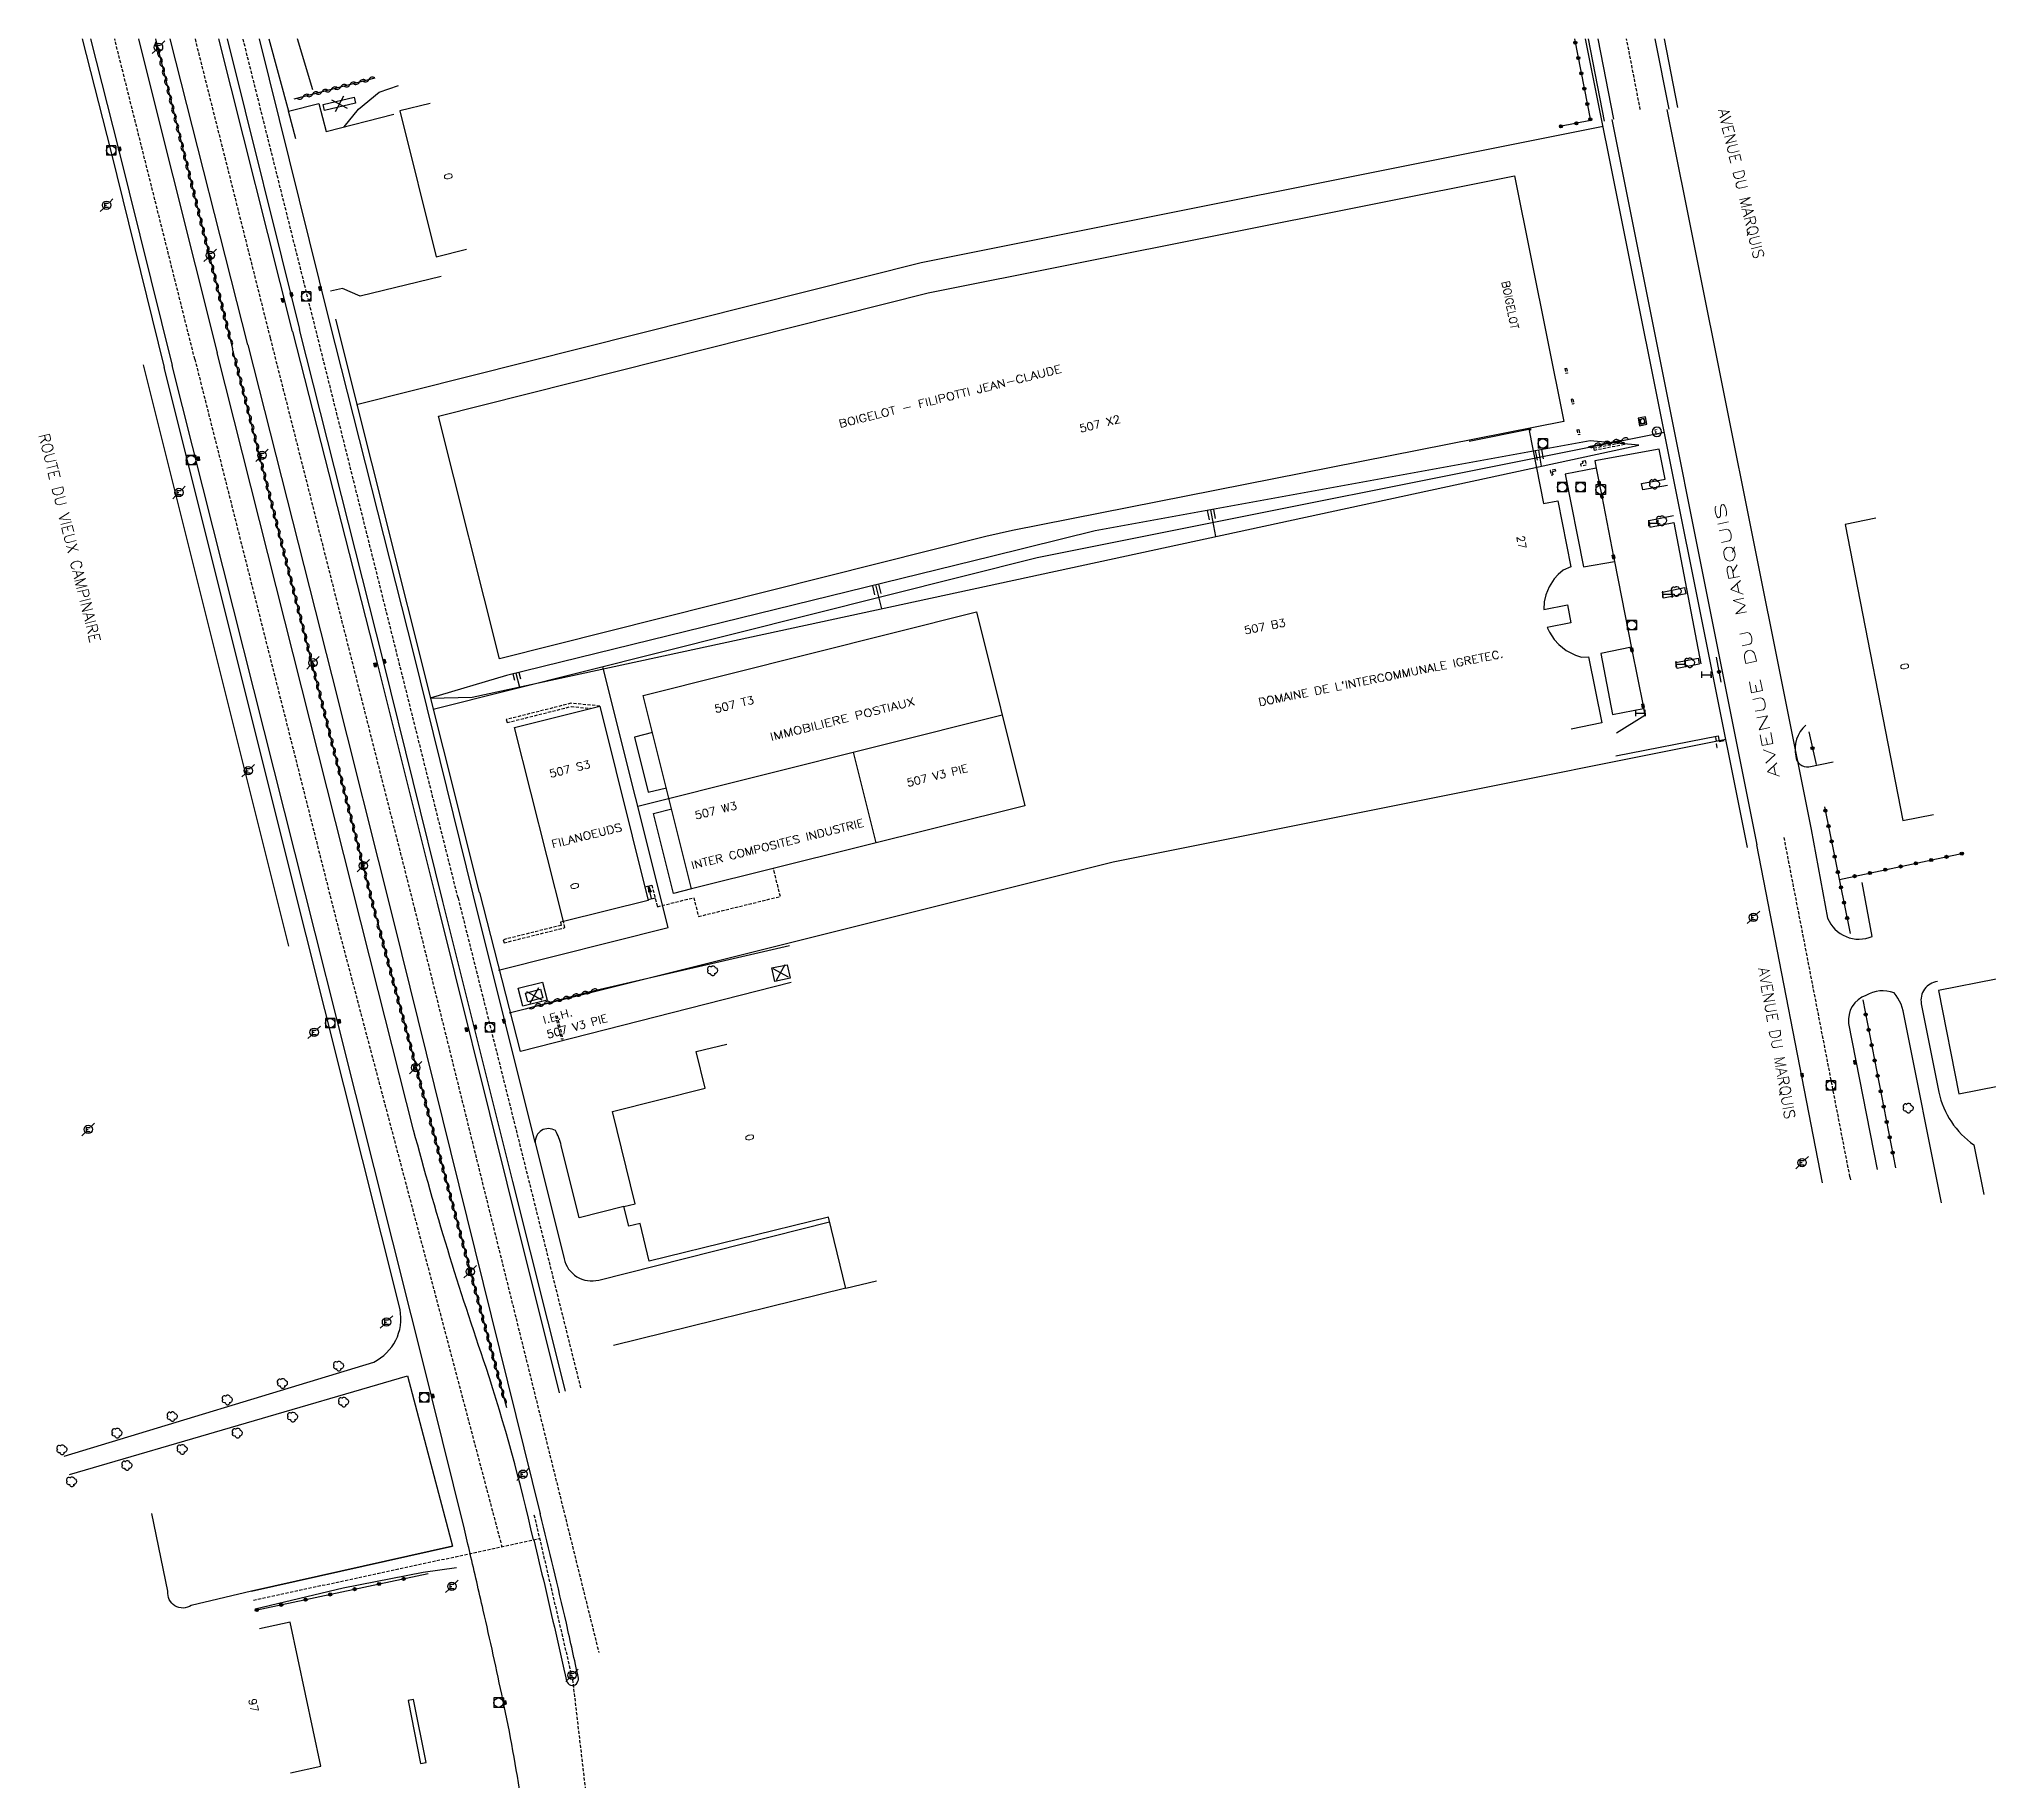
# Model space of a CAD drawing. Header units: millimetres. Extents: x 160999 to 162000, y 126000 to 127000.
# Drawn here: x 161370.5 to 161682.1, y 126721.7 to 127000 of the extents above; entities that cross this region are included whole.
import ezdxf
from ezdxf.enums import TextEntityAlignment as Align

# ---------------------------------------------------------------- set-up
doc = ezdxf.new("R2010")
doc.units = ezdxf.units.MM
doc.linetypes.add('DASHED', pattern=[0.75, 0.5, -0.25])
doc.layers.get('0').update_dxf_attribs({"linetype": 'CONTINUOUS'})
for name, color, linetype in [('W0001', 6, 'DASHED'), ('W0008', 7, 'CONTINUOUS'), ('W0017', 7, 'CONTINUOUS'), ('W0100', 7, 'CONTINUOUS'), ('W0105', 7, 'CONTINUOUS'), ('W0112', 1, 'DASHED'), ('W0211', 2, 'CONTINUOUS'), ('W0300', 7, 'CONTINUOUS'), ('W0310', 3, 'CONTINUOUS'), ('W0322', 7, 'CONTINUOUS'), ('W0330', 7, 'CONTINUOUS'), ('W0334', 7, 'CONTINUOUS'), ('W0400', 7, 'CONTINUOUS'), ('W0420', 7, 'CONTINUOUS'), ('W0471', 7, 'CONTINUOUS'), ('W0473', 7, 'CONTINUOUS'), ('W0984', 7, 'CONTINUOUS'), ('W0989', 7, 'CONTINUOUS'), ('W0991', 7, 'CONTINUOUS'), ('W1102', 7, 'CONTINUOUS'), ('W1474', 7, 'CONTINUOUS')]:
    doc.layers.add(name, color=color, linetype=linetype)
doc.styles.get("Standard").update_dxf_attribs({"font": 'romans.shx', "width": 0.85})

# ---------------------------------------------------------------- blocks, each defined once
blk = doc.blocks.new('T420')
for p, q in [((0.75, 0.75), (-0.75, 0.75)), ((-0.75, 0.75), (-0.75, -0.75)), ((0.75, 0.75), (0.75, -0.75)), ((0.75, -0.75), (-0.75, -0.75))]:
    blk.add_line(p, q)
blk.add_ellipse((0, 0), major_axis=(-0.53, 0.53), ratio=1, start_param=3.926991, end_param=10.210176)
blk = doc.blocks.new('T471')
for p, q in [((-0.333334, 0.333334), (-0.333334, -0.333334)), ((-0.333334, 0.333334), (0.333334, 0.333334)), ((-0.333334, 0), (0, 0)), ((0.500001, 0.500001), (1.000002, 1.000002)), ((-0.500001, -0.500001), (-1.000002, -1.000002)), ((-0.333334, -0.333334), (0.333334, -0.333334))]:
    blk.add_line(p, q)
blk.add_ellipse((0, 0), major_axis=(0.471405, 0.471405), ratio=1, start_param=5.4977871438, end_param=11.780972451)
blk = doc.blocks.new('T400')
for p, q in [((-0.15, 0.3), (0.15, 0.3)), ((-0.15, -0.25), (-0.15, 0.3)), ((-0.15, 0.15), (0.15, 0.15)), ((-0.15, 0), (0.15, 0)), ((0.15, 0.3), (0.15, -0.25)), ((-0.15, -0.15), (0.15, -0.15)), ((-0.15, -0.25), (-0.15, -0.3)), ((-0.15, -0.3), (0.15, -0.3)), ((0.15, -0.3), (0.15, -0.25))]:
    blk.add_line(p, q)
blk = doc.blocks.new('t310o')
at = {"color": 0, "linetype": 'Continuous'}
for centre, start, end in [((-0.5, 0.38), 216.8699, 323.1304), ((0.5, -0.37), 36.8699, 143.1303)]:
    blk.add_arc(centre, 0.625, start, end, dxfattribs=at)
blk = doc.blocks.new('T300')
for p, q in [((-0.8, 0.51), (-0.86, 0.34)), ((-0.86, 0.34), (-0.86, 0.17)), ((-0.86, 0.17), (-0.74, 0.06)), ((-0.69, 0.63), (-0.8, 0.51)), ((-0.8, -0.06), (-0.74, 0.06)), ((-0.74, 0.06), (-0.69, 0.11)), ((-0.57, 0.69), (-0.69, 0.63)), ((-0.46, 0.69), (-0.57, 0.69)), ((-0.29, 0.63), (-0.46, 0.69)), ((-0.29, 0.63), (-0.17, 0.74)), ((-0.23, 0.57), (-0.29, 0.63)), ((-0.17, 0.74), (-0.06, 0.8)), ((-0.06, 0.8), (0.06, 0.8)), ((0.06, 0.8), (0.23, 0.74)), ((0.23, 0.74), (0.34, 0.63)), ((0.34, 0.63), (0.4, 0.51)), ((0.46, 0.46), (0.34, 0.46)), ((0.4, 0.51), (0.4, 0.46)), ((0.57, 0.4), (0.46, 0.46)), ((0.57, 0.4), (0.69, 0.29)), ((0.69, 0.29), (0.74, 0.17)), ((0.74, 0.06), (0.69, -0.17)), ((0.74, 0.17), (0.74, 0.06)), ((-0.8, -0.17), (-0.8, -0.06)), ((-0.8, -0.23), (-0.8, -0.17)), ((-0.74, -0.34), (-0.8, -0.23)), ((-0.69, -0.4), (-0.74, -0.34)), ((-0.51, -0.46), (-0.69, -0.4)), ((-0.4, -0.46), (-0.51, -0.46)), ((-0.4, -0.46), (-0.34, -0.46)), ((-0.34, -0.46), (-0.34, -0.4)), ((-0.34, -0.51), (-0.34, -0.46)), ((-0.29, -0.63), (-0.34, -0.51)), ((-0.17, -0.74), (-0.29, -0.63)), ((-0.06, -0.8), (-0.17, -0.74)), ((0.06, -0.8), (-0.06, -0.8)), ((0.17, -0.74), (0.06, -0.8)), ((0.23, -0.69), (0.17, -0.74)), ((0.29, -0.46), (0.23, -0.46)), ((0.29, -0.63), (0.23, -0.69)), ((0.46, -0.4), (0.29, -0.46)), ((0.34, -0.51), (0.29, -0.63)), ((0.34, -0.51), (0.34, -0.46)), ((0.57, -0.34), (0.46, -0.4)), ((0.63, -0.29), (0.57, -0.34)), ((0.69, -0.17), (0.63, -0.29))]:
    blk.add_line(p, q)
blk = doc.blocks.new('t322o')
at = {"color": 0, "linetype": 'Continuous'}
for radius in [0.25, 0.15]:
    blk.add_circle((0, 0), radius, dxfattribs=at)
blk = doc.blocks.new('t991o')
at = {"color": 0, "linetype": 'Continuous'}
for p, q in [((-1, 1), (1, -1)), ((-1, -1), (1, 1))]:
    blk.add_line(p, q, dxfattribs=at)
blk = doc.blocks.new('T1474')
at = {"color": 0, "linetype": 'Continuous', "flags": 128}
for points in [[(-0.75, -0.5), (-0.75, 0.5)], [(-0.75, 0), (0.75, 0)], [(0.75, 0), (0.75, -0.5), (0.75, 0.5)]]:
    blk.add_lwpolyline(points, dxfattribs=at)

msp = doc.modelspace()

# ---------------------------------------------------------------- linework, layer by layer
at = {"layer": 'W0001', "flags": 128}
for points in [[(161395.39, 126948.84), (161382.59, 127000)], [(161395.43, 127000), (161407.45, 126952.16)], [(161437.46, 126862.72), (161403.11, 127000)], [(161626.4, 126988.71), (161624.21, 127000)], [(161407.45, 126952.16), (161430.5, 126860.98)], [(161395.39, 126948.84), (161418.29, 126857.99)], [(161659.9, 126818.11), (161649.37, 126872.41)], [(161437.46, 126862.72), (161457.04, 126784.39)], [(161430.5, 126860.98), (161459.95, 126742.11)], [(161418.29, 126857.99), (161444.46, 126759)]]:
    msp.add_lwpolyline(points, dxfattribs=at)
at = {"layer": 'W0001'}
for points in [[(161659.9, 126818.11), (161660.04, 126817.4)], [(161449.6, 126764.09), (161455.75, 126737.76), (161459.87, 126702.64), (161464.36, 126670.97)], [(161404.76, 126750.46), (161450.49, 126760.3)]]:
    msp.add_lwpolyline(points, dxfattribs=at)
at = {"layer": 'W0008', "flags": 128}
for points in [[(161377.38, 127000), (161381.96, 126982.06), (161390.52, 126947.51)], [(161378.72, 127000), (161383.22, 126982.38), (161391.78, 126947.82)], [(161386.39, 127000), (161388.36, 126992.09), (161398.99, 126949.86)], [(161403.88, 126951.1), (161391.48, 127000)], [(161411.02, 126953.22), (161399.25, 127000)], [(161400.54, 127000), (161412.14, 126953.58)], [(161416.93, 126954.92), (161405.72, 127000)], [(161407.2, 127000), (161410.35, 126988.45)], [(161414.27, 126991.86), (161411.81, 127000)], [(161619.59, 127000), (161622.09, 126987.2)], [(161628.74, 127000), (161630.93, 126988.76)], [(161419.28, 126985.96), (161421.55, 126988.78), (161424.86, 126991.49), (161427.92, 126992.57)], [(161411.52, 126984.03), (161410.35, 126988.45), (161415.2, 126989.69), (161416.4, 126985.22), (161427.21, 126988.01)], [(161434.77, 126962.02), (161421.84, 126958.87), (161419.02, 126960.14), (161417.09, 126959.69)], [(161439.9, 126863.32), (161430.42, 126901.7), (161416.93, 126954.92)], [(161421.95, 126858.86), (161398.99, 126949.86)], [(161403.88, 126951.1), (161417.29, 126898.22), (161427.13, 126858.98)], [(161413.19, 126856.75), (161390.52, 126947.51)], [(161655.51, 126817.15), (161645.04, 126871.19)], [(161449.8, 126823.59), (161439.9, 126863.32)], [(161490.69, 126849.2), (161447.44, 126838.15), (161440.97, 126863.59)], [(161434.14, 126861.89), (161445.27, 126817.09), (161453.62, 126783.59), (161453.62, 126783.59)], [(161454.62, 126783.87), (161454.62, 126783.87), (161446.2, 126817.39), (161435.01, 126862.11)], [(161427.13, 126858.98), (161450.6, 126764.28)], [(161404.46, 126751.87), (161436.58, 126759.07)], [(161405.06, 126749.06), (161419.12, 126752.42), (161431.89, 126754.91), (161437.22, 126755.68)]]:
    msp.add_lwpolyline(points, dxfattribs=at)
msp.add_lwpolyline([(161421.09, 126989.72), (161416.13, 126988.55), (161415.9, 126989.52), (161420.86, 126990.69)], close=True, dxfattribs=at)
at = {"layer": 'W0008'}
for points in [[(161630.66, 126988.71), (161653.7, 126873.63)], [(161621.84, 126987.14), (161645.04, 126871.19)], [(161411.02, 126953.22), (161424.57, 126900.04), (161434.14, 126861.89)], [(161435.01, 126862.11), (161425.55, 126900.49), (161412.14, 126953.58)], [(161414.64, 126857.12), (161391.78, 126947.82)], [(161630.74, 126928.63), (161626.8, 126927.95), (161626.57, 126928.96), (161630.39, 126929.66), (161629.41, 126934.46), (161619.14, 126932.56), (161619.36, 126931.39), (161619.82, 126928.98), (161620.24, 126926.93), (161622.12, 126917.23), (161622.27, 126916.5), (161625.06, 126902.35), (161626.84, 126893.39), (161627.12, 126891.88), (161622.57, 126889.03)], [(161619.36, 126931.39), (161614.4, 126930.46), (161617.34, 126915.61), (161622.27, 126916.5)], [(161631.7, 126923.79), (161627.74, 126922.97), (161627.9, 126921.97), (161631.73, 126922.74), (161636.09, 126900.11)], [(161633.46, 126912.32), (161633.65, 126911.31), (161630.12, 126910.6), (161629.94, 126911.6), (161633.46, 126912.32)], [(161624.97, 126902.78), (161620.07, 126901.79), (161621.95, 126892.03), (161626.93, 126892.98)], [(161635.65, 126901.05), (161635.82, 126900.05), (161632.28, 126899.38), (161632.1, 126900.34), (161635.65, 126901.05)], [(161622.51, 126885.42), (161638.85, 126888.64), (161639.01, 126887.73), (161639.8, 126887.88)]]:
    msp.add_lwpolyline(points, dxfattribs=at)
at = {"layer": 'W0008', "flags": 128}
for points in [[(161652.83, 126890.34, 0.263343), (161651.24, 126885.37, 0.438773), (161653.31, 126883.68), (161657.24, 126884.45)], [(161653.7, 126873.63), (161656.33, 126859.47, 0.421179), (161663.47, 126856.56), (161661.86, 126865.16)], [(161374.52, 126773.45), (161423.98, 126788.51, 0.337324), (161428.2, 126796.9), (161413.19, 126856.75)], [(161439.39, 126757.91, 0.000333), (161438.48, 126761.83), (161433.2, 126783.07), (161432.9, 126784.4), (161418.22, 126842.94), (161414.64, 126857.12)], [(161449.52, 126760.09, 0.022522), (161441.96, 126787.67, -0.018732), (161430.37, 126825.56), (161424.72, 126847.92), (161421.95, 126858.86)], [(161674.52, 126813.99), (161668.61, 126843.61, 0.143576), (161666.95, 126847.55, 0.216811), (161662.44, 126847.13, 0.348803), (161659.68, 126842.63), (161664.23, 126819.29)], [(161673.88, 126849.33, 0.438785), (161671.3, 126845.78), (161674.11, 126831.65, 0.190303), (161679.7, 126823.24), (161681.29, 126815.31)], [(161463.95, 126813.39), (161456.82, 126811.56), (161453.95, 126823.14, 0.085397), (161453.01, 126825.51, 0.612269), (161449.8, 126823.59), (161454.42, 126805.04, 0.427964), (161459.94, 126801.63), (161496.84, 126810.92)], [(161499.45, 126800.34), (161462.3, 126791.18, -0.057984), (161462.3, 126791.18)], [(161375.37, 126770.53), (161429.36, 126786.33), (161436.58, 126759.07), (161404.46, 126751.87), (161394.82, 126749.62, -0.65181), (161391.11, 126751.88), (161388.55, 126764.33)], [(161449.55, 126760.1, -0.001393), (161451.31, 126752.79, -0.0029), (161454.79, 126737.54, 0.1694), (161455.44, 126736.85, 0.2562), (161456.38, 126737.06, 0.1673), (161456.71, 126737.98, 0.0022), (161454.77, 126746.78, 0.004489), (161450.59, 126764.29)], [(161454.5, 126669.49), (161450.13, 126700.09), (161447.58, 126718.19, 0.0165), (161444.63, 126734.55, 0.0046), (161441.48, 126748.87, 0.000767), (161439.39, 126757.91, 0.000767)]]:
    msp.add_lwpolyline(points, format="xyb", dxfattribs=at)
at = {"layer": 'W0017', "flags": 128}
for points in [[(161618.04, 127000), (161620.61, 126986.85)], [(161632.4, 126989.05), (161630.25, 127000)]]:
    msp.add_lwpolyline(points, dxfattribs=at)
at = {"layer": 'W0100', "flags": 128}
for points in [[(161432.99, 126989.7), (161428.14, 126988.49), (161433.97, 126965.19), (161438.82, 126966.41)], [(161664.03, 126923.38), (161659.12, 126922.42), (161668.36, 126875.08), (161673.27, 126876.04)], [(161504.32, 126801.46), (161499.46, 126800.27), (161496.65, 126811.7), (161468.02, 126804.65), (161466.54, 126810.66), (161464.74, 126810.21), (161463.95, 126813.39), (161465.75, 126813.83), (161462.13, 126828.55), (161476.94, 126832.3), (161475.53, 126838.16), (161480.39, 126839.33)], [(161410.67, 126722.87), (161415.56, 126723.92), (161410.63, 126746.93), (161405.74, 126745.88)]]:
    msp.add_lwpolyline(points, dxfattribs=at)
at = {"layer": 'W0100'}
for points in [[(161434.36, 126939.73), (161512.57, 126959.4), (161606.31, 126978.11), (161614.15, 126938.88), (161526.07, 126921.43), (161521.79, 126920.45), (161444.11, 126900.92), (161434.36, 126939.73)], [(161608.87, 126937.67), (161608.86, 126937.45), (161608.64, 126937.43), (161610.94, 126925.74)], [(161610.94, 126925.74), (161613.23, 126926.19)], [(161613.23, 126926.19), (161615.32, 126915.61), (161614.08, 126915.1), (161613.26, 126914.39), (161612.64, 126913.69), (161611.83, 126912.43), (161611.3, 126911.13), (161611.05, 126910.05), (161610.96, 126908.8), (161614.74, 126909.53), (161615.3, 126906.7), (161611.52, 126905.92), (161611.87, 126905.17), (161612.63, 126904.01), (161613.35, 126903.21), (161614.55, 126902.25), (161616.04, 126901.51), (161616.99, 126901.21), (161618.12, 126901.26), (161620.23, 126890.68), (161615.33, 126889.7)], [(161467.07, 126895.07), (161520.31, 126908.44), (161528.04, 126877.45), (161474.79, 126864.14), (161467.07, 126895.07)], [(161460.12, 126893.38), (161467.87, 126862.31), (161454.29, 126858.92), (161446.51, 126889.97), (161460.12, 126893.38)], [(161468.56, 126889.14), (161465.67, 126888.42), (161467.87, 126879.59), (161470.76, 126880.31)], [(161638.39, 126888.34), (161638.47, 126888.35)], [(161638.39, 126888.34), (161638.5, 126887.77)], [(161638.57, 126887.79), (161638.47, 126888.35)], [(161638.5, 126887.77), (161638.57, 126887.79)], [(161638.5, 126887.34), (161638.59, 126887.36)], [(161638.5, 126887.34), (161638.6, 126886.76)], [(161638.69, 126886.77), (161638.59, 126887.36)], [(161638.6, 126886.76), (161638.69, 126886.77)], [(161474.79, 126864.14), (161471.9, 126863.42), (161468.72, 126876.21), (161471.61, 126876.93)]]:
    msp.add_lwpolyline(points, dxfattribs=at)
at = {"layer": 'W0100', "flags": 128}
msp.add_lwpolyline([(161694.45, 126867.42), (161689.55, 126866.46), (161692.47, 126851.53), (161674.05, 126847.92), (161677.28, 126831.4), (161683.51, 126832.62, 0.637689), (161687.19, 126831.03), (161691.2, 126825.92), (161691.65, 126823.66), (161686.74, 126822.7)], format="xyb", dxfattribs=at)
for points in [[(161487.59, 126851.51), (161490.06, 126852.03), (161490.52, 126849.87), (161488.1, 126849.36)], [(161448.25, 126847.49), (161450.64, 126848.13), (161451.02, 126846.72), (161448.64, 126846.09)]]:
    msp.add_lwpolyline(points, close=True, dxfattribs=at)
at = {"layer": 'W0105'}
for points in [[(161467.32, 126864.48), (161468.43, 126864.77)], [(161467.84, 126862.45), (161468.95, 126862.73)], [(161468.4, 126862.59), (161467.89, 126864.63)], [(161467.93, 126863.61), (161467.89, 126864.63), (161468.32, 126863.7), (161467.93, 126863.61)]]:
    msp.add_lwpolyline(points, dxfattribs=at)
at = {"layer": 'W0112'}
for points in [[(161614.32, 126947.33), (161614.61, 126947.37)], [(161614.32, 126947.33), (161614.49, 126946.53)], [(161614.61, 126947.37), (161614.78, 126946.57), (161614.49, 126946.53)], [(161615.6, 126942.45), (161615.33, 126942.39)], [(161615.33, 126942.39), (161615.49, 126941.62)], [(161615.6, 126942.45), (161615.77, 126941.67), (161615.49, 126941.62)], [(161616.27, 126937.53), (161616.57, 126937.56)], [(161616.27, 126937.53), (161616.46, 126936.72)], [(161616.57, 126937.56), (161616.75, 126936.76), (161616.46, 126936.72)], [(161618.98, 126934.63), (161623.79, 126935.55), (161623.87, 126935.16)], [(161619.05, 126934.24), (161618.98, 126934.63)], [(161623.87, 126935.16), (161619.05, 126934.24)], [(161612.78, 126931.18), (161612, 126931.03), (161612.14, 126930.27)], [(161612.78, 126931.18), (161612.84, 126930.9), (161612.32, 126930.81), (161612.44, 126930.3), (161612.14, 126930.27)], [(161616.94, 126931.72), (161616.87, 126932.11), (161617.26, 126932.18)], [(161617.74, 126931.86), (161616.94, 126931.72)], [(161617.26, 126932.18), (161617.18, 126932.54), (161617.57, 126932.63)], [(161617.57, 126932.63), (161617.74, 126931.86)], [(161460.12, 126893.38), (161455.5, 126893.81), (161445.17, 126891.21), (161445.29, 126890.73), (161455.53, 126893.3), (161458.65, 126893.01)], [(161468.43, 126864.77), (161469.31, 126861.3), (161475.12, 126862.74), (161475.89, 126859.74), (161488.97, 126862.94), (161487.86, 126867.41)], [(161454.29, 126858.92), (161453.81, 126858.81), (161453.92, 126858.32), (161444.68, 126856.02), (161444.81, 126855.53), (161454.53, 126857.96), (161454.29, 126858.92)]]:
    msp.add_lwpolyline(points, dxfattribs=at)
at = {"layer": 'W0112', "flags": 128}
msp.add_lwpolyline([(161453.27, 126843.91), (161454.21, 126840.11), (161454.01, 126840.11), (161453.07, 126843.86)], dxfattribs=at)
at = {"layer": 'W0211'}
for points in [[(161433, 126894.63), (161439.72, 126894.77), (161626.14, 126935.09), (161618.36, 126935.77), (161539.26, 126921.37), (161522.7, 126917.27), (161445.22, 126898.27), (161433, 126894.63)], [(161610.11, 126934.27), (161610.57, 126931.73)], [(161610.59, 126934.36), (161610.87, 126932.88)], [(161609.61, 126934.18), (161609.89, 126932.7)], [(161557.2, 126924.63), (161557.48, 126923.16)], [(161557.7, 126924.73), (161558.5, 126920.46)], [(161558.18, 126924.81), (161558.47, 126923.34)], [(161503.68, 126912.6), (161504.04, 126911.15)], [(161504.17, 126912.73), (161505.12, 126908.91)], [(161504.65, 126912.84), (161505.01, 126911.39)], [(161446.23, 126898.52), (161446.48, 126897.5)], [(161446.72, 126898.63), (161447.26, 126896.41)], [(161447.2, 126898.75), (161447.45, 126897.74)], [(161458.78, 126847.78), (161490.44, 126855.1)]]:
    msp.add_lwpolyline(points, dxfattribs=at)
at = {"layer": 'W0310', "flags": 128}
for points in [[(161389.09, 127000), (161401.43, 126950.48)], [(161424.14, 126993.76), (161411.21, 126990.39)], [(161424.41, 126859.47), (161401.43, 126950.48)], [(161424.41, 126859.47), (161445.2, 126781.27)], [(161448.25, 126844.98), (161458.78, 126847.78)]]:
    msp.add_lwpolyline(points, dxfattribs=at)
at = {"layer": 'W0310'}
msp.add_lwpolyline([(161618.1, 126934.88), (161623.6, 126935.92)], dxfattribs=at)
at = {"layer": 'W0322', "flags": 128}
for points in [[(161615.88, 127000), (161618.44, 126986.97), (161613.54, 126986)], [(161653.32, 126889.25), (161654.49, 126884.05)], [(161655.85, 126877.24), (161659.96, 126857.04)], [(161658.21, 126865.66), (161678.01, 126869.84)], [(161661.96, 126846.41), (161667.2, 126819.56)], [(161405.11, 126748.83), (161432.68, 126754.71)]]:
    msp.add_lwpolyline(points, dxfattribs=at)
at = {"layer": 'W0322'}
msp.add_lwpolyline([(161638.52, 126901.18), (161639.29, 126897.2)], dxfattribs=at)
at = {"layer": 'W0330'}
for points in [[(161643.51, 126870.76), (161617.65, 127000)], [(161421.26, 126941.59), (161511.48, 126964.27), (161620.45, 126986.04)], [(161417.86, 126955.2), (161440.82, 126863.56)], [(161630.23, 126937.12), (161530.01, 126917.06), (161433.48, 126892.83)], [(161443.92, 126851.18), (161471.03, 126857.95), (161460.62, 126899.64)], [(161524.43, 126891.94), (161466.18, 126877.32)], [(161640.06, 126888.01), (161542.17, 126868.41), (161445.64, 126844.29)], [(161504.28, 126871.51), (161500.67, 126885.98)], [(161447.79, 126845.38), (161447.07, 126848.28), (161450.95, 126849.25), (161451.68, 126846.34), (161447.79, 126845.38)]]:
    msp.add_lwpolyline(points, dxfattribs=at)
at = {"layer": 'W0330', "flags": 128}
msp.add_lwpolyline([(161410.44, 126855), (161387.21, 126947.89)], dxfattribs=at)
at = {"layer": 'W0334', "flags": 128}
msp.add_lwpolyline([(161432.35, 126724.48), (161430.34, 126734.6), (161429.48, 126734.43), (161431.45, 126724.32)], close=True, dxfattribs=at)
at = {"layer": 'W0420'}
for points in [[(161627.22, 126939.6), (161626.03, 126939.37), (161626.28, 126938.19), (161627.45, 126938.43), (161627.22, 126939.6)], [(161627.03, 126939.34), (161626.29, 126939.19), (161626.45, 126938.45), (161627.18, 126938.6), (161627.03, 126939.34)]]:
    msp.add_lwpolyline(points, dxfattribs=at)
msp.add_lwpolyline([(161626.75, 126939.26, 1), (161626.75, 126938.53, 1)], format="xyb", close=True, dxfattribs=at)
at = {"layer": 'W0473'}
msp.add_lwpolyline([(161629.05, 126937.97, 1), (161629.05, 126936.46, 1)], format="xyb", close=True, dxfattribs=at)
at = {"layer": 'W1102'}
msp.add_lwpolyline([(161599.06, 126935.74), (161608.87, 126937.67)], dxfattribs=at)

# ---------------------------------------------------------------- block references
at = {"layer": 'W0300'}
for p in [(161628.72, 126928.82), (161629.86, 126922.98), (161632.2, 126911.68), (161634.32, 126900.27), (161478.17, 126851.05), (161669.24, 126829.08), (161418.41, 126787.86), (161409.44, 126785.1), (161400.63, 126782.45), (161419.21, 126782.11), (161391.82, 126779.79), (161411.07, 126779.72), (161383.01, 126777.14), (161393.41, 126774.55), (161402.24, 126777.14), (161374.2, 126774.49), (161384.58, 126771.96), (161375.75, 126769.37)]:
    msp.add_blockref('T300', p, dxfattribs=at)
at = {"layer": 'W0310'}
for p, rotation in [((161389.44, 126998.61), 283.9917977945073), ((161389.82, 126997.1), 283.9917977945073), ((161390.19, 126995.6), 283.9917977945073), ((161390.57, 126994.1), 283.9917977945073), ((161390.94, 126992.59), 283.9917977945073), ((161421.71, 126993.13), 194.6043087405194), ((161423.21, 126993.52), 194.6043087405194), ((161391.32, 126991.09), 283.9917977945073), ((161391.69, 126989.58), 283.9917977945073), ((161412.71, 126990.78), 194.6043087405194), ((161414.21, 126991.17), 194.6043087405194), ((161415.71, 126991.56), 194.6043087405194), ((161417.21, 126991.95), 194.6043087405194), ((161418.71, 126992.34), 194.6043087405194), ((161420.21, 126992.74), 194.6043087405194), ((161392.06, 126988.08), 283.9917977945073), ((161392.44, 126986.58), 283.9917977945073), ((161392.81, 126985.07), 283.9917977945073), ((161393.19, 126983.57), 283.9917977945073), ((161393.56, 126982.06), 283.9917977945073), ((161393.94, 126980.56), 283.9917977945073), ((161394.31, 126979.06), 283.9917977945073), ((161394.69, 126977.55), 283.9917977945073), ((161395.06, 126976.05), 283.9917977945073), ((161395.44, 126974.54), 283.9917977945073), ((161395.81, 126973.04), 283.9917977945073), ((161396.19, 126971.54), 283.9917977945073), ((161396.56, 126970.03), 283.9917977945073), ((161396.94, 126968.53), 283.9917977945073), ((161397.31, 126967.02), 283.9917977945073), ((161397.69, 126965.52), 283.9917977945073), ((161398.06, 126964.02), 283.9917977945073), ((161398.44, 126962.51), 283.9917977945073), ((161398.81, 126961.01), 283.9917977945073), ((161399.19, 126959.5), 283.9917977945073), ((161399.56, 126958), 283.9917977945073), ((161399.93, 126956.5), 283.9917977945073), ((161400.31, 126954.99), 283.9917977945073), ((161400.68, 126953.49), 283.9917977945073), ((161401.06, 126951.98), 283.9917977945073), ((161401.79, 126949.06), 104.1679205702828), ((161402.18, 126947.54), 104.1679205702828), ((161402.56, 126946.02), 104.1679205702828), ((161402.94, 126944.5), 104.1679205702828), ((161403.33, 126942.98), 104.1679205702828), ((161403.71, 126941.46), 104.1679205702828), ((161404.09, 126939.95), 104.1679205702828), ((161404.48, 126938.43), 104.1679205702828), ((161404.86, 126936.91), 104.1679205702828), ((161405.24, 126935.39), 104.1679205702828), ((161405.63, 126933.87), 104.1679205702828), ((161619.08, 126935.06), 10.69960433296679), ((161620.56, 126935.34), 10.69960433296679), ((161622.03, 126935.62), 10.69960433296679), ((161623.5, 126935.9), 10.69960433296679), ((161406.01, 126932.35), 104.1679205702828), ((161406.39, 126930.84), 104.1679205702828), ((161406.78, 126929.32), 104.1679205702828), ((161407.16, 126927.8), 104.1679205702828), ((161407.54, 126926.28), 104.1679205702828), ((161407.93, 126924.76), 104.1679205702828), ((161408.31, 126923.24), 104.1679205702828), ((161408.69, 126921.73), 104.1679205702828), ((161409.08, 126920.21), 104.1679205702828), ((161409.46, 126918.69), 104.1679205702828), ((161409.84, 126917.17), 104.1679205702828), ((161410.23, 126915.65), 104.1679205702828), ((161410.61, 126914.13), 104.1679205702828), ((161410.99, 126912.62), 104.1679205702828), ((161411.38, 126911.1), 104.1679205702828), ((161411.76, 126909.58), 104.1679205702828), ((161412.14, 126908.06), 104.1679205702828), ((161412.53, 126906.54), 104.1679205702828), ((161412.91, 126905.02), 104.1679205702828), ((161413.29, 126903.51), 104.1679205702828), ((161413.68, 126901.99), 104.1679205702828), ((161414.06, 126900.47), 104.1679205702828), ((161414.44, 126898.95), 104.1679205702828), ((161414.83, 126897.43), 104.1679205702828), ((161415.21, 126895.91), 104.1679205702828), ((161415.59, 126894.39), 104.1679205702828), ((161415.98, 126892.88), 104.1679205702828), ((161416.36, 126891.36), 104.1679205702828), ((161416.74, 126889.84), 104.1679205702828), ((161417.13, 126888.32), 104.1679205702828), ((161417.51, 126886.8), 104.1679205702828), ((161417.89, 126885.28), 104.1679205702828), ((161418.28, 126883.77), 104.1679205702828), ((161418.66, 126882.25), 104.1679205702828), ((161419.04, 126880.73), 104.1679205702828), ((161419.43, 126879.21), 104.1679205702828), ((161419.81, 126877.69), 104.1679205702828), ((161420.19, 126876.17), 104.1679205702828), ((161420.57, 126874.66), 104.1679205702828), ((161420.96, 126873.14), 104.1679205702828), ((161421.34, 126871.62), 104.1679205702828), ((161421.72, 126870.1), 104.1679205702828), ((161422.11, 126868.58), 104.1679205702828), ((161422.49, 126867.06), 104.1679205702828), ((161422.87, 126865.55), 104.1679205702828), ((161423.26, 126864.03), 104.1679205702828), ((161423.64, 126862.51), 104.1679205702828), ((161424.02, 126860.99), 104.1679205702828), ((161424.41, 126859.47), 104.1679205702828), ((161424.89, 126857.66), 284.8859654464156), ((161425.29, 126856.16), 284.8859654464156), ((161425.69, 126854.67), 284.8859654464156), ((161426.08, 126853.17), 284.8859654464156), ((161426.48, 126851.67), 284.8859654464156), ((161426.88, 126850.17), 284.8859654464156), ((161427.28, 126848.67), 284.8859654464156), ((161427.68, 126847.18), 284.8859654464156), ((161454.24, 126846.57), 14.91256656443759), ((161455.74, 126846.97), 14.91256656443759), ((161457.24, 126847.37), 14.91256656443759), ((161458.73, 126847.77), 14.91256656443759), ((161428.07, 126845.68), 284.8859654464156), ((161428.47, 126844.18), 284.8859654464156), ((161449.75, 126845.38), 14.91256656443759), ((161451.24, 126845.78), 14.91256656443759), ((161452.74, 126846.17), 14.91256656443759), ((161428.87, 126842.68), 284.8859654464156), ((161429.27, 126841.18), 284.8859654464156), ((161429.67, 126839.69), 284.8859654464156), ((161430.07, 126838.19), 284.8859654464156), ((161430.46, 126836.69), 284.8859654464156), ((161430.86, 126835.19), 284.8859654464156), ((161431.26, 126833.69), 284.8859654464156), ((161431.66, 126832.2), 284.8859654464156), ((161432.06, 126830.7), 284.8859654464156), ((161432.45, 126829.2), 284.8859654464156), ((161432.85, 126827.7), 284.8859654464156), ((161433.25, 126826.2), 284.8859654464156), ((161433.65, 126824.71), 284.8859654464156), ((161434.05, 126823.21), 284.8859654464156), ((161434.45, 126821.71), 284.8859654464156), ((161434.84, 126820.21), 284.8859654464156), ((161435.24, 126818.71), 284.8859654464156), ((161435.64, 126817.22), 284.8859654464156), ((161436.04, 126815.72), 284.8859654464156), ((161436.44, 126814.22), 284.8859654464156), ((161436.83, 126812.72), 284.8859654464156), ((161437.23, 126811.22), 284.8859654464156), ((161437.63, 126809.73), 284.8859654464156), ((161438.03, 126808.23), 284.8859654464156), ((161438.43, 126806.73), 284.8859654464156), ((161438.83, 126805.23), 284.8859654464156), ((161439.22, 126803.73), 284.8859654464156), ((161439.62, 126802.24), 284.8859654464156), ((161440.02, 126800.74), 284.8859654464156), ((161440.42, 126799.24), 284.8859654464156), ((161440.82, 126797.74), 284.8859654464156), ((161441.21, 126796.24), 284.8859654464156), ((161441.61, 126794.75), 284.8859654464156), ((161442.01, 126793.25), 284.8859654464156), ((161442.41, 126791.75), 284.8859654464156), ((161442.81, 126790.25), 284.8859654464156), ((161443.21, 126788.76), 284.8859654464156), ((161443.6, 126787.26), 284.8859654464156), ((161444, 126785.76), 284.8859654464156), ((161444.4, 126784.26), 284.8859654464156), ((161444.8, 126782.76), 284.8859654464156)]:
    msp.add_blockref('t310o', p, dxfattribs=dict(at, rotation=rotation))
at = {"layer": 'W0322'}
for p, rotation in [((161616, 126999.42), 281.1095782306846), ((161616.48, 126996.97), 281.1095782306846), ((161616.96, 126994.52), 281.1095782306846), ((161617.44, 126992.06), 281.1095782306846), ((161617.93, 126989.61), 281.1095782306846), ((161618.41, 126987.16), 281.1095782306846), ((161613.72, 126986.04), 191.1095782306845), ((161616.18, 126986.52), 191.1095782306845), ((161638.97, 126898.84), 280.9155063078383), ((161655.97, 126876.64), 281.5113681915341), ((161656.47, 126874.19), 281.5113681915341), ((161656.97, 126871.74), 281.5113681915341), ((161657.47, 126869.29), 281.5113681915341), ((161672.88, 126868.76), 11.89874624877105), ((161675.33, 126869.27), 11.89874624877105), ((161677.78, 126869.79), 11.89874624877105), ((161657.97, 126866.84), 281.5113681915341), ((161660.65, 126866.18), 11.89874624877105), ((161663.1, 126866.69), 11.89874624877105), ((161665.54, 126867.21), 11.89874624877105), ((161667.99, 126867.72), 11.89874624877105), ((161670.44, 126868.24), 11.89874624877105), ((161658.46, 126864.39), 281.5113681915341), ((161658.96, 126861.94), 281.5113681915341), ((161659.46, 126859.49), 281.5113681915341), ((161662.41, 126844.07), 280.9664675370246), ((161662.9, 126841.62), 280.9664675370246), ((161663.37, 126839.16), 280.9664675370246), ((161663.85, 126836.71), 280.9664675370246), ((161664.33, 126834.26), 280.9664675370246), ((161664.81, 126831.8), 280.9664675370246), ((161665.29, 126829.35), 280.9664675370246), ((161665.77, 126826.9), 280.9664675370246), ((161666.25, 126824.44), 280.9664675370246), ((161666.73, 126821.99), 280.9664675370246), ((161428.76, 126753.87), 12.02535501191163), ((161413.11, 126750.54), 12.02535501191163), ((161417.03, 126751.37), 12.02535501191163), ((161420.94, 126752.21), 12.02535501191163), ((161424.85, 126753.04), 12.02535501191163), ((161405.29, 126748.87), 12.02535501191163), ((161409.2, 126749.71), 12.02535501191163)]:
    msp.add_blockref('t322o', p, dxfattribs=dict(at, rotation=rotation))
msp.add_blockref('t322o', (161653.91, 126886.65), dxfattribs=at)
at = {"layer": 'W0400'}
for p, rotation in [((161383.36, 126982.44), 10.9359819415445), ((161410.84, 126959.18), 13.76992061490618), ((161415.44, 126960.14), 12.18017523526927), ((161409.42, 126958.26), 13.96760220086347), ((161395.97, 126932.88), 188.7062002802269), ((161619.82, 126928.98), 10.97803471792979), ((161620.24, 126926.93), 11.31903697551182), ((161622.12, 126917.23), 10.98483682616916), ((161424.23, 126899.98), 11.05365422703126), ((161425.72, 126900.54), 15.32683425076991), ((161625.06, 126902.35), 11.16996373855044), ((161626.84, 126893.39), 11.22302093989524), ((161418.47, 126843.01), 13.17657289853404), ((161438.81, 126841.69), 12.96910933136595), ((161440.23, 126842.07), 13.24960215223398), ((161444.81, 126843.03), 13.85012554750896), ((161652.25, 126834.39), 9.150747273472533), ((161660.7, 126836.45), 10.37495706020199), ((161433.42, 126783.12), 14.46284484862053), ((161444.96, 126734.11), 15.88703604624503)]:
    msp.add_blockref('T400', p, dxfattribs=dict(at, rotation=rotation))
at = {"layer": 'W0420'}
for p in [(161382.01, 126982.18), (161413.19, 126958.82), (161610.8, 126935.36), (161394.79, 126932.69), (161613.92, 126928.35), (161616.84, 126928.37), (161620.06, 126927.96), (161625.03, 126906.31), (161417.01, 126842.69), (161442.54, 126841.97), (161656.83, 126832.73), (161432.07, 126782.85), (161443.95, 126734.07)]:
    msp.add_blockref('T420', p, dxfattribs=at)
at = {"layer": 'W0471'}
for p in [(161389.59, 126998.68), (161381.29, 126973.43), (161397.86, 126965.42), (161406.14, 126933.46), (161392.86, 126927.51), (161414.29, 126900.29), (161403.93, 126883.04), (161422.33, 126867.86), (161644.48, 126859.59), (161414.47, 126841.23), (161430.69, 126835.58), (161378.36, 126825.7), (161652.25, 126820.39), (161439.41, 126802.97), (161426.03, 126794.91), (161447.84, 126770.59), (161436.48, 126752.66), (161455.68, 126738.45)]:
    msp.add_blockref('T471', p, dxfattribs=at)
at = {"layer": 'W0991'}
for p, rotation in [((161418.48, 126989.61), 286.4012332774444), ((161489, 126850.77), 286.4152664218603), ((161449.63, 126847.09), 286.4152664218603)]:
    msp.add_blockref('t991o', p, dxfattribs=dict(at, rotation=rotation))
at = {"layer": 'W1474'}
for p in [(161628.49, 126922.61), (161630.72, 126911.25), (161632.89, 126900.07), (161636.99, 126898.39), (161626.44, 126892.26)]:
    msp.add_blockref('T1474', p, dxfattribs=at)

# ---------------------------------------------------------------- texts
at = {"layer": 'W0473', "width": 0.984123}
msp.add_text('E', height=0.754, rotation=15.8354, dxfattribs=at).set_placement((161628.79, 126936.74), (161629.37, 126936.91), align=Align.FIT)
at = {"layer": 'W0984'}
for s, rotation, p in [('0', 284.0474, (161435.9, 126978.05)), ('BOIGELOT', 281.2138, (161605.61, 126957.47)), ('0', 281.0458, (161668.65, 126899.71)), ('0', 283.502, (161456.11, 126864.6)), ('0', 283.502, (161484.07, 126824.42))]:
    msp.add_text(s, height=1.25, rotation=rotation, dxfattribs=at).set_placement(p, align=Align.MIDDLE)
for s, rotation, width, p, p2 in [('BOIGELOT - FILIPOTTI JEAN-CLAUDE', 14.0185, 1.050375, (161498.48, 126937.84), (161534.03, 126946.72)), ('507 X2', 14.0365, 0.949312, (161536.95, 126937.08), (161543.42, 126938.7)), ('507 B3', 11.3228, 0.949367, (161563.22, 126904.83), (161569.81, 126906.15)), ("DOMAINE DE L'INTERCOMMUNALE IGRETEC.", 11.2988, 0.998836, (161565.51, 126893.35), (161604.57, 126901.16)), ('507 T3', 13.9689, 0.949121, (161478.62, 126892.26), (161484.87, 126893.81)), ('IMMOBILIERE POSTIAUX', 13.9998, 1.123177, (161487.51, 126887.81), (161510.61, 126893.56)), ('507 S3', 14.0032, 0.951464, (161452.23, 126881.91), (161458.72, 126883.53)), ('507 V3 PIE', 14.0579, 0.903477, (161509.36, 126880.46), (161519.06, 126882.89)), ('INTER COMPOSITES INDUSTRIE', 14.0133, 1.002065, (161474.89, 126867.27), (161502.43, 126874.15)), ('507 W3', 14.0364, 0.949245, (161475.47, 126875.25), (161482.15, 126876.92)), ('FILANOEUDS', 14.0171, 1.054285, (161452.57, 126870.66), (161463.78, 126873.46)), ('I.E.H.', 15.8189, 1.091331, (161451.2, 126842.55), (161455.89, 126843.88)), ('507 V3 PIE', 15.773, 0.90337, (161451.84, 126840.23), (161461.47, 126842.95))]:
    msp.add_text(s, height=1.25, rotation=rotation, dxfattribs=dict(at, width=width)).set_placement(p, p2, align=Align.FIT)
at = {"layer": 'W0989'}
for s, rotation, p in [('AVENUE DU MARQUIS', 283.528, (161642.45, 126976.86)), ('ROUTE DU VIEUX CAMPINAIRE', 283.9059, (161375.4, 126920.26)), ('AVENUE DU MARQUIS', 280.0518, (161648.13, 126839.49))]:
    msp.add_text(s, height=1.75, rotation=rotation, dxfattribs=at).set_placement(p, align=Align.MIDDLE)
at = {"layer": 'W0989', "width": 1.607969}
msp.add_text('AVENUE DU MARQUIS', height=1.75, rotation=101.3217, dxfattribs=at).set_placement((161648.67, 126882.02), (161639.86, 126926.03), align=Align.FIT)
at = {"layer": 'W0991'}
for s, rotation, p in [('27', 279.7081, (161607.41, 126919.55)), ('97', 282.0862, (161404.78, 126733.65))]:
    msp.add_text(s, height=1.25, rotation=rotation, dxfattribs=at).set_placement(p, align=Align.MIDDLE)

doc.saveas('drawing.dxf')
